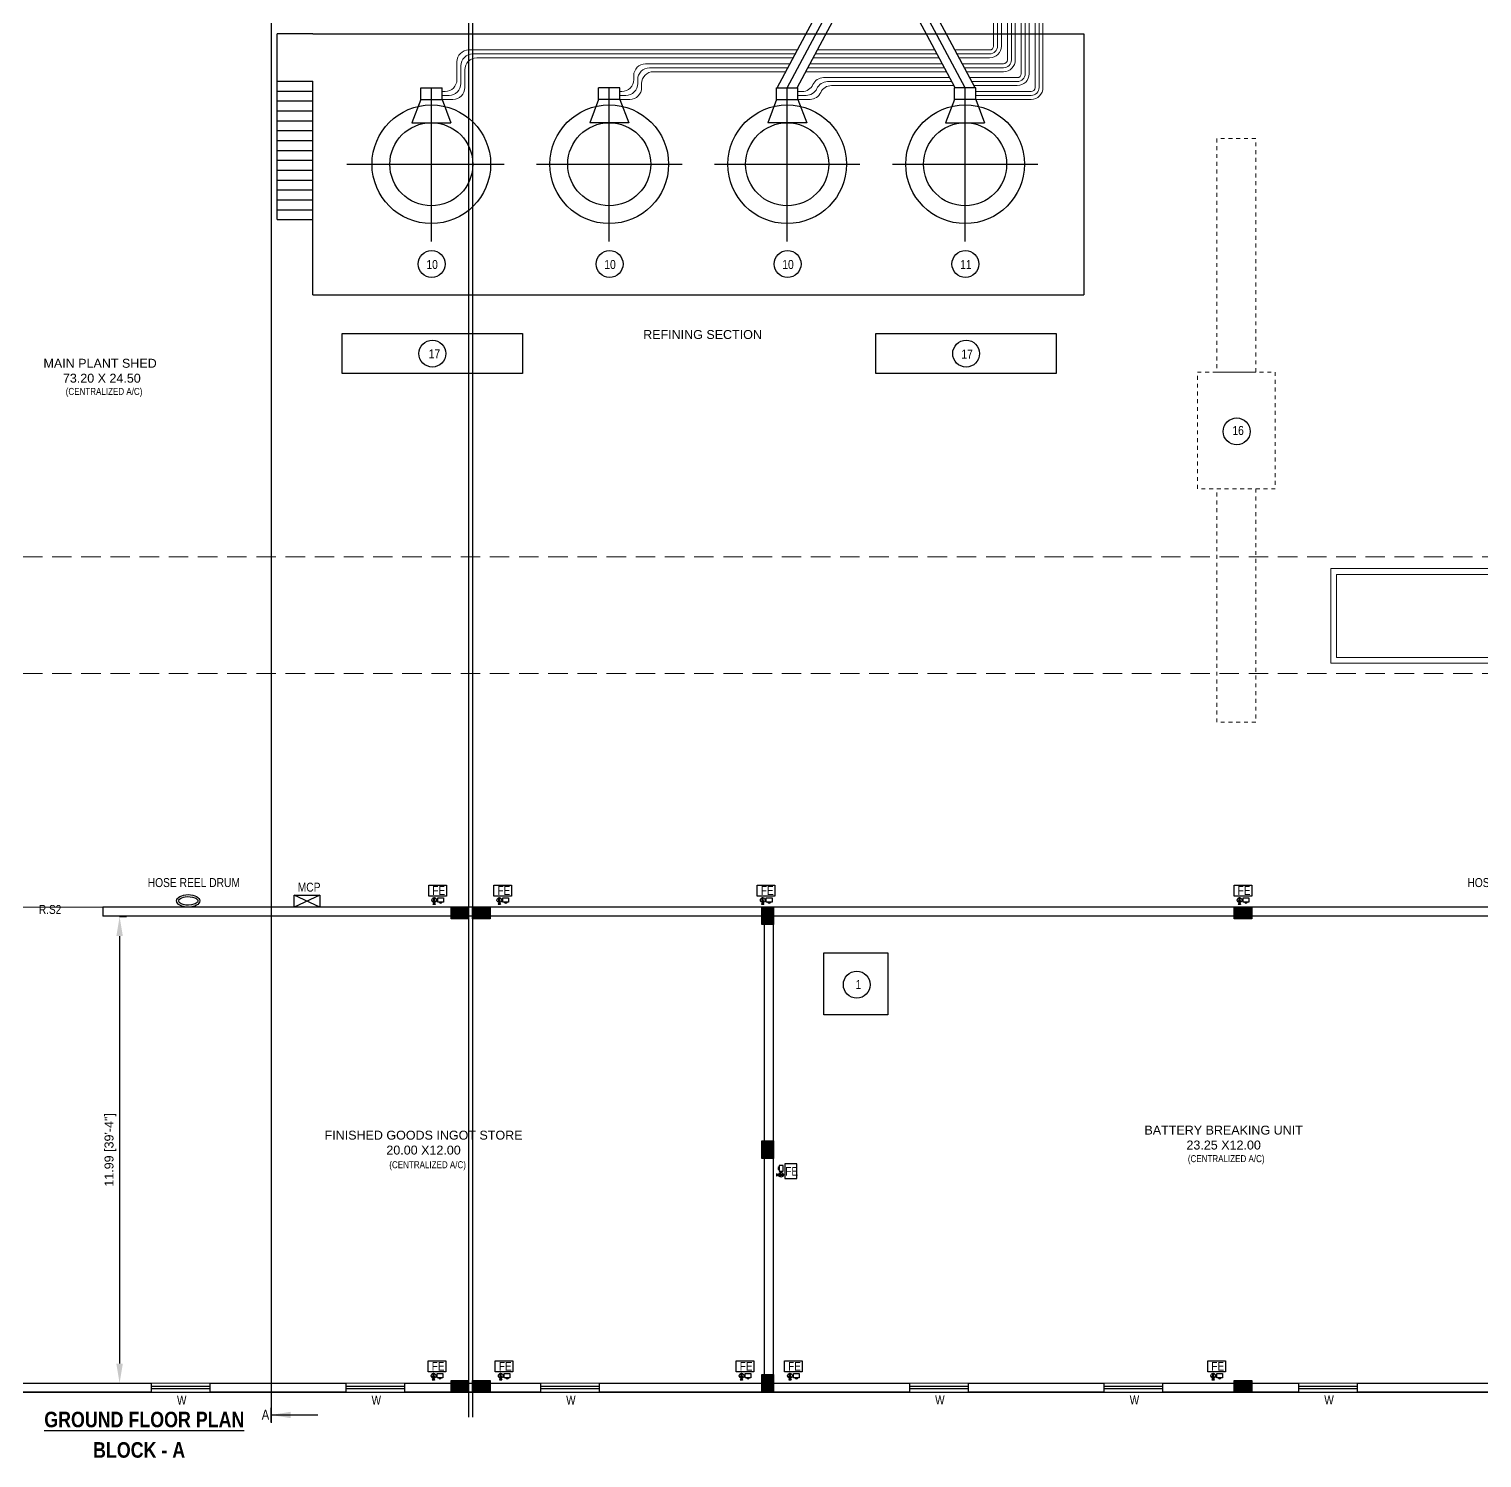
# Model space of a CAD drawing. Header units: metres. Extents: x -488 to 4759, y 38 to 2071.
# Drawn here: x 2965.27 to 3002.61, y 37.82 to 74.54 of the extents above; entities that cross this region are included whole.
import ezdxf
from ezdxf.lldxf.tags import DXFTag

# ---------------------------------------------------------------- set-up
doc = ezdxf.new("R2010")
doc.units = ezdxf.units.M
doc.header["$MEASUREMENT"] = 0
doc.linetypes.add('HIDDEN2', pattern=[0.1875, 0.125, -0.0625])
doc.layers.add('0 @ 1', color=7, linetype='Continuous')
doc.layers.add('Human', color=197, linetype='Continuous', lineweight=5)
doc.styles.add('2', font='swissc.ttf', dxfattribs={"height": 0.23})
doc.styles.add('Arial narrow', font='ARIALN.TTF', dxfattribs={"height": 0.6})
doc.styles.add('CODE', font='swissc.ttf', dxfattribs={"height": 0.25})
doc.styles.add('sa1', font='', dxfattribs={"height": 72})
doc.styles.add('SH', font='swissc.ttf', dxfattribs={"height": 10})
doc.styles.get("Standard").update_dxf_attribs({"font": 'arial.ttf', "height": 0.23})
doc.styles.add('SUBBU3', font='swissl.ttf', dxfattribs={"width": 0.8})
doc.styles.get('sa1').set_extended_font_data('Abadi MT Condensed Light')
tags = doc.linetypes.add('00$1$HIDDEN', pattern=[0.375, 0.25, -0.125]).pattern_tags.tags
tags[6:7] = [DXFTag(74, 4), DXFTag(75, 0), DXFTag(340, '0'), DXFTag(46, 1.0), DXFTag(50, 0.0), DXFTag(44, 0.0), DXFTag(45, 0.0)]
tags[4:5] = [DXFTag(74, 4), DXFTag(75, 0), DXFTag(340, '0'), DXFTag(46, 1.0), DXFTag(50, 0.0), DXFTag(44, 0.0), DXFTag(45, 0.0)]
doc.dimstyles.new('OUTER', dxfattribs={"dimscale": 0, "dimtxt": 0.3, "dimasz": 0.18, "dimexe": 0.18, "dimexo": 0.0625, "dimgap": 0.09, "dimtad": 0, "dimzin": 0, "dimdsep": 46, "dimtxsty": 'CODE', "dimcen": 0.09, "dimse1": 1, "dimse2": 1, "dimclrd": 8, "dimclrt": 1, "dimadec": 0, "dimazin": 0, "dimtfac": 1, "dimtofl": 0, "dimtmove": 0, "dimatfit": 3, "dimfxl": 0, "dimtolj": 1, "dimtzin": 0, "dimarcsym": 0})
doc.dimstyles.new('STANDARD$0', dxfattribs={"dimtxt": 0.23, "dimasz": 3, "dimexe": 3, "dimexo": 1, "dimgap": 1.5, "dimtad": 1, "dimdec": 1, "dimzin": 1, "dimdsep": 46, "dimlunit": 4, "dimtxsty": 'Standard', "dimblk": 'OBLIQUE', "dimcen": 0.09375, "dimdle": 1, "dimclrd": 8, "dimclre": 8, "dimclrt": 7, "dimadec": 1, "dimazin": 0, "dimtfac": 1, "dimtdec": 1, "dimtix": 1, "dimtmove": 2, "dimatfit": 3, "dimldrblk": 'ARCHTICK', "dimfxl": 0, "dimfrac": 2, "dimtolj": 1, "dimtzin": 0, "dimarcsym": 0})

# ---------------------------------------------------------------- blocks, each defined once
blk = doc.blocks.new('4t33vrvc')
at = {"layer": 'Human', "color": 36}
for p, q in [((281958.3, 29384.4), (281958.3, 29381.7)), ((282033.5, 29384.4), (282033.5, 29381.7))]:
    blk.add_line(p, q, dxfattribs=at)
for points in [[(282043.9, 29393.8), (282043.9, 29585.8), (282043.9, 29591.8), (281947.9, 29591.8), (281947.9, 29585.8), (281947.9, 29393.8)], [(282037.9, 29585.8), (282037.9, 29393.8), (282033.5, 29384.4), (281958.3, 29384.4), (281953.9, 29393.8), (281953.9, 29585.8)]]:
    blk.add_lwpolyline(points, close=True, dxfattribs=at)
for points in [[(281950.9, 29371, 0), (281945.5, 29366.3, 0), (281945.5, 29313.9, 0), (281950.2, 29308.6, 0), (281950.9, 29308.6, 0), (281951.6, 29308.6, 0)], [(282040.8, 29371, 0), (282040.8, 29309.3, 0), (282042.2, 29309.3, 0), (282046.2, 29313.3, 0), (282046.2, 29366.3, 0), (282040.8, 29371, 0), (282039.5, 29377.7, 0), (282035.2, 29381.7, 0), (281956.3, 29381.7, 0), (281950.9, 29375, 0), (281950.9, 29308.6, 0), (281955.6, 29302.5, 0), (281962.3, 29300.5, 0), (281998.6, 29296.5, 0), (282034.8, 29301.9, 0), (282040.2, 29306.6, 0), (282040.8, 29309.3, 0)], [(282040.8, 29346.2, 0), (282037.5, 29346.8, 0), (282035.5, 29326, 0), (282030.1, 29323.3, 0), (281993.9, 29319.3, 0), (281959, 29324, 0), (281955.6, 29327.4, 0), (281954.3, 29353.5, 0), (281956.3, 29375.7, 0), (281959, 29377.8, 0), (282034.1, 29377.8, 0), (282036.1, 29373.7, 0), (282036.1, 29366.3, 0), (282037.5, 29346.8, 0)], [(281954.3, 29346.8, 0), (281952.9, 29346.8, 0), (281952.3, 29346.2, 0), (281950.9, 29346.2, 0)], [(282033.5, 29324, 0), (282033.5, 29322, 0), (282036.1, 29307.9, 0), (281993.2, 29303.2, 0), (281955.6, 29307.9, 0), (281959, 29324, 0)], [(281995.9, 29319.3, 0), (281995.9, 29303.2, 0)], [(282003.3, 29297.2, 0), (282003.3, 29296.5, 0), (282034.8, 29297.2, 0), (282041.5, 29300.5, 0), (282038.8, 29296.5, 0), (282034.1, 29294.5, 0), (281955.6, 29295.2, 0), (281950.9, 29298.5, 0), (281950.9, 29300.5, 0), (281957.6, 29297.2, 0), (281988.5, 29297.2, 0)], [(281964.3, 29300.5, 0), (281964.3, 29299.9, 0), (281963.7, 29299.2, 0), (281963, 29299.9, 0), (281961.7, 29299.9, 0), (281961, 29300.5, 0), (281961, 29301.2, 0)], [(282030.8, 29301.2, 0), (282030.8, 29300.5, 0), (282030.1, 29299.9, 0), (282028.8, 29299.9, 0), (282028.1, 29299.2, 0), (282027.4, 29299.9, 0), (282027.4, 29300.5, 0)]]:
    blk.add_polyline3d(points, dxfattribs=at)
blk = doc.blocks.new('_ArchTick')
at = {"const_width": 0.15}
blk.add_lwpolyline([(-0.5, -0.5), (0.5, 0.5)], dxfattribs=at)
blk = doc.blocks.new('*D370')
at = {"color": 0, "lineweight": -2}
for p, q in [((3008.668, 76.478), (3008.668, 64.675)), ((3008.668, 51.978), (3008.668, 63.781))]:
    blk.add_line(p, q, dxfattribs=at)
at = {"layer": 'Defpoints', "color": 0, "lineweight": -2}
for p in [(3004.42, 76.478), (3002.005, 51.978), (3008.668, 51.978)]:
    blk.add_point(p, dxfattribs=at)
at = {"color": 0, "lineweight": -2, "xscale": 0.2, "yscale": 0.2, "zscale": 0.2}
for p, rotation in [((3008.668, 76.478), 90), ((3008.668, 51.978), 270)]:
    blk.add_blockref('_ArchTick', p, dxfattribs=dict(at, rotation=rotation))
at = {"color": 0, "lineweight": -2, "insert": (3008.668, 64.228), "char_height": 0.25, "attachment_point": 5, "rotation": 90, "style": 'CODE'}
blk.add_mtext('\\A1;24.50', dxfattribs=at)
blk = doc.blocks.new('*D369')
at = {"color": 0, "lineweight": -2}
blk.add_line((3008.668, 51.978), (3008.668, 51.748), dxfattribs=at)
at = {"layer": 'Defpoints', "color": 0, "lineweight": -2}
for p in [(3002.005, 51.978), (3002.111, 51.748), (3008.668, 51.748)]:
    blk.add_point(p, dxfattribs=at)
at = {"color": 0, "lineweight": -2, "xscale": 0.2, "yscale": 0.2, "zscale": 0.2}
for p, rotation in [((3008.668, 51.978), 90), ((3008.668, 51.748), 270)]:
    blk.add_blockref('_ArchTick', p, dxfattribs=dict(at, rotation=rotation))
at = {"color": 0, "lineweight": -2, "insert": (3008.962, 51.786), "char_height": 0.25, "attachment_point": 5, "rotation": 90, "style": 'CODE'}
blk.add_mtext('\\A1;0.23', dxfattribs=at)
blk = doc.blocks.new('*D368')
at = {"color": 0, "lineweight": -2}
for p, q in [((3008.668, 51.748), (3008.668, 46.19)), ((3008.668, 39.748), (3008.668, 45.305))]:
    blk.add_line(p, q, dxfattribs=at)
at = {"layer": 'Defpoints', "color": 0, "lineweight": -2}
for p in [(3002.111, 51.748), (3000.717, 39.748), (3008.668, 39.748)]:
    blk.add_point(p, dxfattribs=at)
at = {"color": 0, "lineweight": -2, "xscale": 0.2, "yscale": 0.2, "zscale": 0.2}
for p, rotation in [((3008.668, 51.748), 90), ((3008.668, 39.748), 270)]:
    blk.add_blockref('_ArchTick', p, dxfattribs=dict(at, rotation=rotation))
at = {"color": 0, "lineweight": -2, "insert": (3008.668, 45.748), "char_height": 0.25, "attachment_point": 5, "rotation": 90, "style": 'CODE'}
blk.add_mtext('\\A1;12.00', dxfattribs=at)
blk = doc.blocks.new('*D367')
at = {"color": 0, "lineweight": -2}
blk.add_line((3008.668, 39.748), (3008.668, 39.518), dxfattribs=at)
at = {"layer": 'Defpoints', "color": 0, "lineweight": -2}
for p in [(3000.717, 39.748), (3000.729, 39.518), (3008.668, 39.518)]:
    blk.add_point(p, dxfattribs=at)
at = {"color": 0, "lineweight": -2, "xscale": 0.2, "yscale": 0.2, "zscale": 0.2}
for p, rotation in [((3008.668, 39.748), 90), ((3008.668, 39.518), 270)]:
    blk.add_blockref('_ArchTick', p, dxfattribs=dict(at, rotation=rotation))
at = {"color": 0, "lineweight": -2, "insert": (3008.962, 39.556), "char_height": 0.25, "attachment_point": 5, "rotation": 90, "style": 'CODE'}
blk.add_mtext('\\A1;0.23', dxfattribs=at)
blk = doc.blocks.new('rghfhgh')
at = {"color": 0, "lineweight": 30}
for p, q in [((15101.258, 2367.846), (15101.236, 2367.801)), ((15101.258, 2367.909), (15101.258, 2367.846)), ((15101.274, 2367.909), (15101.274, 2367.846)), ((15101.274, 2367.846), (15101.296, 2367.801))]:
    blk.add_line(p, q, dxfattribs=at)
at = {"color": 0, "lineweight": 30, "ltscale": 0.1}
blk.add_line((15101.296, 2367.801), (15101.236, 2367.801), dxfattribs=at)
blk.add_lwpolyline([(15101.129, 2368.303), (15101.581, 2368.303), (15101.581, 2368.016), (15101.129, 2368.016)], close=True, dxfattribs=at)
at = {"color": 0, "lineweight": 30}
for points in [[(15101.281, 2367.879), (15101.252, 2367.879), (15101.252, 2367.909), (15101.281, 2367.909)], [(15101.274, 2367.909), (15101.258, 2367.909), (15101.258, 2367.985), (15101.274, 2367.985)], [(15101.359, 2367.974), (15101.507, 2367.974), (15101.507, 2367.864), (15101.359, 2367.864)]]:
    blk.add_lwpolyline(points, close=True, dxfattribs=at)
blk.add_circle((15101.269, 2367.915), 0.0611, dxfattribs=at)
blk.add_arc((15101.434, 2367.883), 0.0446, 204.8747, 335.1253, dxfattribs=at)
at = {"color": 0, "lineweight": 30, "style": 'SH'}
blk.add_text('FE', height=0.2239, dxfattribs=at).set_placement((15101.221, 2368.05))
blk = doc.blocks.new('FDGDFG')
at = {"color": 0, "lineweight": 30}
for p, q in [((15762.51, 2224.136), (15762.465, 2224.158)), ((15762.51, 2224.12), (15762.465, 2224.098)), ((15762.573, 2224.136), (15762.51, 2224.136)), ((15762.573, 2224.12), (15762.51, 2224.12))]:
    blk.add_line(p, q, dxfattribs=at)
at = {"color": 0, "lineweight": 30, "ltscale": 0.1}
blk.add_line((15762.465, 2224.158), (15762.465, 2224.098), dxfattribs=at)
blk.add_lwpolyline([(15762.99, 2224.034), (15762.99, 2224.409), (15762.68, 2224.409), (15762.68, 2224.034)], close=True, dxfattribs=at)
at = {"color": 0, "lineweight": 30}
for points in [[(15762.638, 2224.221), (15762.638, 2224.37), (15762.528, 2224.37), (15762.528, 2224.221)], [(15762.543, 2224.143), (15762.543, 2224.114), (15762.573, 2224.114), (15762.573, 2224.143)], [(15762.573, 2224.136), (15762.573, 2224.12), (15762.649, 2224.12), (15762.649, 2224.136)]]:
    blk.add_lwpolyline(points, close=True, dxfattribs=at)
blk.add_circle((15762.579, 2224.131), 0.0611, dxfattribs=at)
blk.add_arc((15762.547, 2224.296), 0.0446, 114.8747, 245.1253, dxfattribs=at)
at = {"color": 0, "lineweight": 30, "style": 'SH'}
blk.add_text('FE', height=0.2239, dxfattribs=at).set_placement((15762.69, 2224.108))
blk = doc.blocks.new('*D216')
at = {"color": 0, "lineweight": -2}
for p, q in [((2967.601, 51.733), (2967.781, 51.733)), ((2967.601, 39.748), (2967.781, 39.748))]:
    blk.add_line(p, q, dxfattribs=at)
at = {"color": 4, "lineweight": -2}
blk.add_line((2967.601, 51.233), (2967.601, 40.248), dxfattribs=at)
for points in [[(2967.518, 51.233), (2967.685, 51.233), (2967.601, 51.733)], [(2967.518, 40.248), (2967.685, 40.248), (2967.601, 39.748)]]:
    blk.add_solid(points, dxfattribs=at)
at = {"layer": 'Defpoints', "color": 0, "lineweight": -2}
for p in [(2967.601, 51.733), (2967.601, 39.748), (2967.601, 39.748)]:
    blk.add_point(p, dxfattribs=at)
at = {"color": 1, "lineweight": 0, "insert": (2967.364, 45.74), "char_height": 0.23, "attachment_point": 5, "rotation": 90}
blk.add_mtext('11.99 [39\'-4"]', dxfattribs=at)

msp = doc.modelspace()

# ---------------------------------------------------------------- hatches: boundary and pattern name
at = {"lineweight": 30}
h = msp.add_hatch(color=256, dxfattribs=at)
h.dxf.hatch_style = 1
h.paths.add_polyline_path([(2976.11985, 51.67778), (2976.56985, 51.67778), (2976.56985, 51.97778), (2976.11985, 51.97778)])
h = msp.add_hatch(color=256, dxfattribs=at)
h.dxf.hatch_style = 1
h.paths.add_polyline_path([(2976.66985, 51.67778), (2977.11985, 51.67778), (2977.11985, 51.97778), (2976.66985, 51.97778)])
h = msp.add_hatch(color=256, dxfattribs=at)
h.dxf.hatch_style = 1
h.paths.add_polyline_path([(2984.10391, 51.97778), (2984.10391, 51.52778), (2984.40391, 51.52778), (2984.40391, 51.97778)])
h = msp.add_hatch(color=256, dxfattribs=at)
h.dxf.hatch_style = 1
h.paths.add_polyline_path([(2996.24394, 51.67778), (2996.69394, 51.67778), (2996.69394, 51.97778), (2996.24394, 51.97778)])
h = msp.add_hatch(color=256, dxfattribs=at)
h.dxf.hatch_style = 1
h.paths.add_polyline_path([(2984.10391, 45.97278), (2984.10391, 45.52278), (2984.40391, 45.52278), (2984.40391, 45.97278)])
h = msp.add_hatch(color=256, dxfattribs=at)
h.dxf.hatch_style = 1
h.paths.add_polyline_path([(2984.10391, 39.96778), (2984.10391, 39.51778), (2984.40391, 39.51778), (2984.40391, 39.96778)])
h = msp.add_hatch(color=256, dxfattribs=at)
h.dxf.hatch_style = 1
h.paths.add_polyline_path([(2976.11985, 39.51778), (2976.56985, 39.51778), (2976.56985, 39.81778), (2976.11985, 39.81778)])
h = msp.add_hatch(color=256, dxfattribs=at)
h.dxf.hatch_style = 1
h.paths.add_polyline_path([(2976.66985, 39.51778), (2977.11985, 39.51778), (2977.11985, 39.81778), (2976.66985, 39.81778)])
h = msp.add_hatch(color=256, dxfattribs=at)
h.dxf.hatch_style = 1
h.paths.add_polyline_path([(2996.24394, 39.51778), (2996.69394, 39.51778), (2996.69394, 39.81778), (2996.24394, 39.81778)])

# ---------------------------------------------------------------- linework, layer by layer
at = {"linetype": '00$1$HIDDEN', "lineweight": -2, "ltscale": 2}
msp.add_line((2971.49707, 103.05335), (2971.49707, 38.72782), dxfattribs=at)
at = {"linetype": '00$1$HIDDEN', "lineweight": -2, "ltscale": 3}
for p, q in [((2976.56985, 103.38782), (2976.56985, 38.87389)), ((2976.66985, 103.38782), (2976.66985, 38.87389))]:
    msp.add_line(p, q, dxfattribs=at)
at = {"lineweight": 13}
for p, q in [((2990.05935, 77.50167), (2990.05935, 74.10414)), ((2990.16095, 77.50167), (2990.16095, 74.10414)), ((2990.26255, 77.50167), (2990.26255, 74.10414)), ((2990.41495, 77.50167), (2990.41495, 73.74854)), ((2990.51655, 77.50167), (2990.51655, 73.74854)), ((2990.61815, 77.50167), (2990.61815, 73.74854)), ((2990.77055, 77.50167), (2990.77055, 73.39294)), ((2990.87215, 77.50167), (2990.87215, 73.39294)), ((2990.97375, 77.50167), (2990.97375, 73.39294)), ((2991.12615, 77.50167), (2991.12615, 73.03734)), ((2991.22775, 73.03734), (2991.22775, 77.50167)), ((2991.32935, 73.03734), (2991.32935, 77.50167)), ((2985.01706, 74.00254), (2976.57416, 74.00254)), ((2988.55021, 74.00254), (2985.5353, 74.00254)), ((2989.95775, 74.00254), (2989.06845, 74.00254)), ((2976.26936, 73.69774), (2976.26936, 73.24054)), ((2976.37096, 73.59614), (2976.37096, 73.13894)), ((2984.96283, 73.90094), (2976.67576, 73.90094)), ((2984.90861, 73.79934), (2976.77736, 73.79934)), ((2984.82727, 73.64694), (2981.11808, 73.64694)), ((2988.74, 73.64694), (2985.34551, 73.64694)), ((2988.65866, 73.79934), (2985.42685, 73.79934)), ((2988.60444, 73.90094), (2985.48108, 73.90094)), ((2989.95775, 73.90094), (2989.12268, 73.90094)), ((2989.95775, 73.79934), (2989.17691, 73.79934)), ((2990.31335, 73.64694), (2989.25824, 73.64694)), ((2976.47256, 73.49454), (2976.47256, 73.03734)), ((2980.81328, 73.34214), (2980.81328, 73.24054)), ((2980.91488, 73.24054), (2980.91488, 73.13894)), ((2984.77304, 73.54534), (2981.21968, 73.54534)), ((2984.71882, 73.44374), (2981.32128, 73.44374)), ((2988.84845, 73.44374), (2985.23706, 73.44374)), ((2988.79423, 73.54534), (2985.29128, 73.54534)), ((2988.92979, 73.29134), (2985.69339, 73.29134)), ((2988.98402, 73.18974), (2985.79499, 73.18974)), ((2990.31335, 73.54534), (2989.31247, 73.54534)), ((2990.31335, 73.44374), (2989.3667, 73.44374)), ((2990.66895, 73.29134), (2989.44804, 73.29134)), ((2990.66895, 73.18974), (2989.50226, 73.18974)), ((2975.96456, 72.93574), (2975.88907, 72.93574)), ((2976.06616, 72.83414), (2975.88907, 72.83414)), ((2980.50848, 72.93574), (2980.45768, 72.93574)), ((2980.61008, 72.83414), (2980.46107, 72.83414)), ((2981.01648, 73.13894), (2981.01648, 73.03734)), ((2985.13923, 72.93574), (2985.03299, 72.93574)), ((2985.24083, 72.83414), (2985.03299, 72.83414)), ((2989.03824, 73.08814), (2985.89659, 73.08814)), ((2990.66895, 73.08814), (2989.55649, 73.08814)), ((2989.6033, 72.93574), (2991.02455, 72.93574)), ((2989.6033, 72.83414), (2991.02455, 72.83414)), ((2976.16776, 72.73254), (2975.88907, 72.73254)), ((2980.71168, 72.73254), (2980.45768, 72.73254)), ((2985.34243, 72.73254), (2985.03299, 72.73254)), ((2989.60359, 72.73254), (2991.02455, 72.73254)), ((2969.92391, 39.74778), (2968.42391, 39.74778)), ((2974.92391, 39.74778), (2973.42391, 39.74778)), ((2979.92391, 39.74778), (2978.42391, 39.74778)), ((2989.40391, 39.74778), (2987.90391, 39.74778)), ((2994.40391, 39.74778), (2992.90391, 39.74778)), ((2999.40391, 39.74778), (2997.90391, 39.74778)), ((2969.92391, 39.51778), (2968.42391, 39.51778)), ((2974.92391, 39.51778), (2973.42391, 39.51778)), ((2979.92391, 39.51778), (2978.42391, 39.51778)), ((2989.40391, 39.51778), (2987.90391, 39.51778)), ((2994.40391, 39.51778), (2992.90391, 39.51778)), ((2999.40391, 39.51778), (2997.90391, 39.51778))]:
    msp.add_line(p, q, dxfattribs=at)
for p, q in [((2989.58703, 73.03091), (2987.87018, 76.24767)), ((2984.49848, 73.03091), (2986.1525, 76.12996)), ((2984.7576, 73.03091), (2986.35418, 76.02232)), ((2985.01672, 73.03091), (2986.60791, 76.01224)), ((2989.06879, 73.03091), (2987.47221, 76.02232)), ((2989.32791, 73.03091), (2987.67389, 76.12996)), ((2971.64951, 69.64358), (2971.64951, 74.41878)), ((2972.56391, 74.41878), (2971.64951, 74.41878)), ((2972.56391, 74.41878), (2992.37591, 74.41878)), ((2992.37591, 74.41878), (2992.37591, 67.71318)), ((2971.64951, 73.19958), (2972.56391, 73.19958)), ((2972.56391, 67.71318), (2972.56391, 73.19958)), ((2971.64951, 72.94558), (2972.56391, 72.94558)), ((2975.33806, 72.73254), (2975.33806, 73.03091)), ((2975.33828, 73.03091), (2975.88935, 73.03091)), ((2975.61198, 69.08544), (2975.61198, 73.03091)), ((2975.88885, 72.73254), (2975.88885, 73.03091)), ((2980.45817, 73.03091), (2979.90404, 73.03091)), ((2979.90688, 72.73254), (2979.9069, 72.99293)), ((2980.18398, 69.08544), (2980.18398, 73.01685)), ((2980.45767, 72.73254), (2980.45768, 73.03091)), ((2984.4817, 73.03091), (2985.03299, 73.03091)), ((2984.48221, 72.73254), (2984.48221, 73.03091)), ((2984.7576, 69.08544), (2984.7576, 73.03091)), ((2985.03299, 72.73254), (2985.03299, 73.03091)), ((2989.05252, 72.73254), (2989.05252, 73.03091)), ((2989.60381, 73.03091), (2989.05252, 73.03091)), ((2989.32791, 69.08544), (2989.32791, 73.03091)), ((2989.6033, 72.73254), (2989.6033, 73.03091)), ((2971.64951, 72.69158), (2972.56391, 72.69158)), ((2971.64951, 72.43758), (2972.56391, 72.43758)), ((2975.33806, 72.73254), (2975.11276, 72.13278)), ((2975.33806, 72.73254), (2975.88885, 72.73254)), ((2975.88885, 72.73254), (2976.11408, 72.13278)), ((2979.90717, 72.73254), (2979.68467, 72.13278)), ((2980.45767, 72.73254), (2979.90688, 72.73254)), ((2980.45796, 72.73254), (2980.68319, 72.13278)), ((2984.48192, 72.73254), (2984.25669, 72.13278)), ((2984.48221, 72.73254), (2985.03299, 72.73254)), ((2985.03299, 72.73254), (2985.2583, 72.13278)), ((2989.05252, 72.73254), (2988.82721, 72.13278)), ((2989.6033, 72.73254), (2989.05252, 72.73254)), ((2989.60359, 72.73254), (2989.82883, 72.13278)), ((2971.64951, 72.18358), (2972.56391, 72.18358)), ((2975.11276, 72.13278), (2976.11408, 72.13278)), ((2980.68319, 72.13278), (2979.68467, 72.13278)), ((2985.2583, 72.13278), (2984.25697, 72.13278)), ((2988.82721, 72.13278), (2989.82854, 72.13278)), ((2971.64951, 71.92958), (2972.56391, 71.92958)), ((2971.64951, 71.67558), (2972.56391, 71.67558)), ((2971.64951, 71.42158), (2972.56391, 71.42158)), ((2971.64951, 71.16758), (2972.56391, 71.16758)), ((2973.43815, 71.06598), (2977.48138, 71.06598)), ((2978.31502, 71.06598), (2982.05345, 71.06598)), ((2982.88695, 71.06598), (2986.62538, 71.06598)), ((2987.45895, 71.06598), (2991.19738, 71.06598)), ((2971.64951, 70.91358), (2972.56391, 70.91358)), ((2971.64951, 70.65958), (2972.56391, 70.65958)), ((2971.64951, 70.40558), (2972.56391, 70.40558)), ((2971.64951, 70.15158), (2972.56391, 70.15158)), ((2971.64951, 69.89758), (2972.56391, 69.89758)), ((2971.64951, 69.64358), (2972.56391, 69.64358)), ((2972.56391, 67.71318), (2992.37591, 67.71318)), ((2967.17391, 51.97778), (2967.17391, 51.74778)), ((3004.88391, 51.97778), (2967.17391, 51.97778)), ((2984.17391, 51.74778), (2967.17391, 51.74778)), ((2984.17391, 39.74778), (2984.17391, 51.74778)), ((3004.88391, 51.74778), (2984.40391, 51.74778)), ((2984.40391, 39.74778), (2984.40391, 51.74778)), ((2964.17391, 39.74778), (2968.42391, 39.74778)), ((2968.42391, 39.51778), (2968.42391, 39.74778)), ((2969.92391, 39.66278), (2968.42391, 39.66278)), ((2969.92391, 39.60278), (2968.42391, 39.60278)), ((2969.92391, 39.74778), (2973.42391, 39.74778)), ((2969.92391, 39.74778), (2969.92391, 39.51778)), ((2973.42391, 39.51778), (2973.42391, 39.74778)), ((2974.92391, 39.66278), (2973.42391, 39.66278)), ((2974.92391, 39.60278), (2973.42391, 39.60278)), ((2974.92391, 39.74778), (2978.42391, 39.74778)), ((2974.92391, 39.74778), (2974.92391, 39.51778)), ((2978.42391, 39.51778), (2978.42391, 39.74778)), ((2979.92391, 39.66278), (2978.42391, 39.66278)), ((2979.92391, 39.60278), (2978.42391, 39.60278)), ((2979.92391, 39.74778), (2984.17391, 39.74778)), ((2979.92391, 39.74778), (2979.92391, 39.51778)), ((2984.40391, 39.74778), (2987.90391, 39.74778)), ((2987.90391, 39.51778), (2987.90391, 39.74778)), ((2989.40391, 39.66278), (2987.90391, 39.66278)), ((2989.40391, 39.60278), (2987.90391, 39.60278)), ((2989.40391, 39.74778), (2992.90391, 39.74778)), ((2989.40391, 39.74778), (2989.40391, 39.51778)), ((2992.90391, 39.51778), (2992.90391, 39.74778)), ((2994.40391, 39.66278), (2992.90391, 39.66278)), ((2994.40391, 39.60278), (2992.90391, 39.60278)), ((2994.40391, 39.74778), (2997.90391, 39.74778)), ((2994.40391, 39.74778), (2994.40391, 39.51778)), ((2997.90391, 39.51778), (2997.90391, 39.74778)), ((2999.40391, 39.66278), (2997.90391, 39.66278)), ((2999.40391, 39.60278), (2997.90391, 39.60278)), ((2999.40391, 39.74778), (3002.90391, 39.74778)), ((2999.40391, 39.74778), (2999.40391, 39.51778)), ((2968.42391, 39.51778), (2963.94391, 39.51778)), ((2973.42391, 39.51778), (2969.92391, 39.51778)), ((2978.42391, 39.51778), (2974.92391, 39.51778)), ((2987.90391, 39.51778), (2979.92391, 39.51778)), ((2992.90391, 39.51778), (2989.40391, 39.51778)), ((2997.90391, 39.51778), (2994.40391, 39.51778)), ((3002.90391, 39.51778), (2999.40391, 39.51778))]:
    msp.add_line(p, q)
at = {"linetype": 'HIDDEN2', "lineweight": 15, "ltscale": 4}
for p, q in [((3007.61591, 60.97778), (2934.46391, 60.97778)), ((3007.61591, 57.97778), (2934.46391, 57.97778))]:
    msp.add_line(p, q, dxfattribs=at)
at = {"lineweight": 30, "ltscale": 0.25}
for p, q in [((2972.74438, 51.97778), (2972.08525, 52.28953)), ((2972.74438, 52.28953), (2972.08525, 51.97778))]:
    msp.add_line(p, q, dxfattribs=at)
at = {"lineweight": 30}
msp.add_line((2971.49707, 38.74253), (2971.49707, 39.11567), dxfattribs=at)
at = {"lineweight": 0}
msp.add_lwpolyline([(2963.9449, 102.41779), (2963.9449, 76.70779), (2934.23391, 76.70779), (2934.23391, 39.51778), (3007.88391, 39.51778), (3007.88391, 102.41778), (3000.65391, 102.41777), (3000.42391, 102.41777), (3000.42391, 76.70778), (2984.40391, 76.70778), (2984.40391, 102.41777), (2963.9449, 102.41777)], dxfattribs=at)
msp.add_lwpolyline([(2963.9449, 102.41779), (2963.9449, 76.70779), (2934.23391, 76.70779), (2934.23391, 39.51778), (3007.88391, 39.51778), (3007.88391, 102.41778), (3000.65391, 102.41777), (3000.42391, 102.41777), (3000.42391, 76.70778), (2984.40391, 76.70778), (2984.40391, 102.41777), (2963.9449, 102.41777)], dxfattribs=at)
at = {"lineweight": -2}
for points in [[(3007.88391, 102.41777), (2934.23391, 102.41777), (2934.23391, 39.51778), (3007.88391, 39.51778)], [(2987.34662, 49.21404), (2985.69662, 49.21404), (2985.69662, 50.80404), (2987.34662, 50.80404)]]:
    msp.add_lwpolyline(points, close=True, dxfattribs=at)
at = {"lineweight": 0}
msp.add_lwpolyline([(2969.1738, 102.18778), (2969.17391, 95.95778), (2984.1724, 95.95778), (2984.1724, 76.47778), (3000.65391, 76.47778), (3000.65391, 102.18773), (3007.65391, 102.18773), (3007.65391, 51.97778), (2934.46391, 51.97778), (2934.46391, 76.47578), (2964.17391, 76.47778), (2964.17391, 102.18778), (2969.17391, 102.18778), (2969.17391, 102.18778)], close=True, dxfattribs=at)
msp.add_lwpolyline([(2969.1738, 102.18778), (2969.17391, 95.95778), (2984.1724, 95.95778), (2984.1724, 76.47778), (3000.65391, 76.47778), (3000.65391, 102.18773), (3007.65391, 102.18773), (3007.65391, 51.97778), (2934.46391, 51.97778), (2934.46391, 76.47578), (2964.17391, 76.47778), (2964.17391, 102.18778), (2969.17391, 102.18778), (2969.17391, 102.18778)], close=True, dxfattribs=at)
at = {"linetype": 'HIDDEN2', "lineweight": 9, "ltscale": 0.1}
for points in [[(2995.79571, 65.72778), (2996.79571, 65.72778), (2996.79571, 71.72778), (2995.79571, 71.72778)], [(2995.29571, 65.72778), (2997.29877, 65.72778), (2997.29877, 62.72778), (2995.29571, 62.72778)], [(2995.79571, 62.72778), (2996.79571, 62.72778), (2996.79571, 56.72778), (2995.79571, 56.72778)]]:
    msp.add_lwpolyline(points, close=True, dxfattribs=at)
for points in [[(2973.31872, 66.71688), (2977.95123, 66.71688), (2977.95123, 65.69163), (2973.31872, 65.69163)], [(2987.03465, 66.71688), (2991.66716, 66.71688), (2991.66716, 65.69163), (2987.03465, 65.69163)]]:
    msp.add_lwpolyline(points, close=True)
at = {"lineweight": 30, "ltscale": 0.25}
msp.add_lwpolyline([(2972.08525, 52.28953), (2972.74438, 52.28953), (2972.74438, 51.97778), (2972.08525, 51.97778)], close=True, dxfattribs=at)
at = {"lineweight": 30}
for points in [[(2976.11985, 51.67778), (2976.11985, 51.97778), (2976.56985, 51.97778), (2976.56985, 51.67778)], [(2976.66985, 51.67778), (2976.66985, 51.97778), (2977.11985, 51.97778), (2977.11985, 51.67778)], [(2984.10391, 51.97778), (2984.40391, 51.97778), (2984.40391, 51.52778), (2984.10391, 51.52778)], [(2996.24394, 51.67778), (2996.24394, 51.97778), (2996.69394, 51.97778), (2996.69394, 51.67778)], [(2984.10391, 45.97278), (2984.40391, 45.97278), (2984.40391, 45.52278), (2984.10391, 45.52278)], [(2984.10391, 39.96778), (2984.40391, 39.96778), (2984.40391, 39.51778), (2984.10391, 39.51778)], [(2976.11985, 39.51778), (2976.11985, 39.81778), (2976.56985, 39.81778), (2976.56985, 39.51778)], [(2976.66985, 39.51778), (2976.66985, 39.81778), (2977.11985, 39.81778), (2977.11985, 39.51778)], [(2996.24394, 39.51778), (2996.24394, 39.81778), (2996.69394, 39.81778), (2996.69394, 39.51778)]]:
    msp.add_lwpolyline(points, close=True, dxfattribs=at)
for centre, radius in [((2975.61191, 71.06598), 1.524), ((2980.18398, 71.06598), 1.524), ((2984.75591, 71.06598), 1.524), ((2989.32791, 71.06598), 1.524), ((2975.61191, 71.06598), 1.0668), ((2980.18398, 71.06598), 1.0668), ((2984.75591, 71.06598), 1.0668), ((2989.32791, 71.06598), 1.0668), ((2975.61997, 68.50243), 0.34553), ((2980.19197, 68.50243), 0.34553), ((2984.76559, 68.50243), 0.34553), ((2989.3359, 68.50243), 0.34553), ((2975.63896, 66.20097), 0.34553), ((2989.35489, 66.20097), 0.34553), ((2996.30763, 64.2008), 0.34553), ((2986.54524, 49.98469), 0.34553)]:
    msp.add_circle(centre, radius)
at = {"lineweight": 13}
for centre, radius, start, end in [((2976.57416, 73.69774), 0.3048, 90, 180), ((2989.95775, 74.10414), 0.3048, 270, 0), ((2989.95775, 74.10414), 0.2032, 270, 0), ((2989.95775, 74.10414), 0.1016, 270, 0), ((2976.67576, 73.59614), 0.3048, 90, 180), ((2976.77736, 73.49454), 0.3048, 90, 180), ((2981.11808, 73.34214), 0.3048, 90, 180), ((2990.31335, 73.74854), 0.3048, 270, 0), ((2990.31335, 73.74854), 0.2032, 270, 0), ((2990.31335, 73.74854), 0.1016, 270, 0), ((2975.96456, 73.24054), 0.3048, 270, 0), ((2980.50848, 73.24054), 0.3048, 270, 0), ((2981.21968, 73.24054), 0.3048, 90, 180), ((2981.32128, 73.13894), 0.3048, 90, 180), ((2985.69339, 72.98654), 0.3048, 90, 155.375682), ((2985.79499, 72.88494), 0.3048, 90, 155.375682), ((2990.66895, 73.39294), 0.3048, 270, 0), ((2990.66895, 73.39294), 0.2032, 270, 0), ((2990.66895, 73.39294), 0.1016, 270, 0), ((2976.06616, 73.13894), 0.3048, 270, 0), ((2976.16776, 73.03734), 0.3048, 270, 0), ((2980.61008, 73.13894), 0.3048, 270, 0), ((2980.71168, 73.03734), 0.3048, 270, 0), ((2985.13923, 73.24054), 0.3048, 270, 335.375682), ((2985.24083, 73.13894), 0.3048, 270, 335.375682), ((2985.34243, 73.03734), 0.3048, 270, 335.375682), ((2985.89659, 72.78334), 0.3048, 90, 155.375682), ((2991.02455, 73.03734), 0.3048, 270, 0), ((2991.02455, 73.03734), 0.2032, 270, 0), ((2991.02455, 73.03734), 0.1016, 270, 0)]:
    msp.add_arc(centre, radius, start, end, dxfattribs=at)
msp.add_arc((2979.6529, 72.99293), 0.254, 0, 8.600255)
at = {"lineweight": 30, "ltscale": 0.1}
msp.add_ellipse((2969.36396, 52.13878), major_axis=(0.29924, 0), ratio=0.53803313, dxfattribs=at)
msp.add_open_spline([(2969.61321, 52.13878), (2969.61321, 52.14898), (2969.60938, 52.16072), (2969.58312, 52.19001), (2969.56051, 52.20601), (2969.46634, 52.24629), (2969.36911, 52.25701), (2969.22324, 52.23355), (2969.16968, 52.20981), (2969.12097, 52.16703), (2969.11482, 52.15144), (2969.11463, 52.12669), (2969.12044, 52.11135), (2969.16126, 52.07482), (2969.19573, 52.05644), (2969.32024, 52.02122), (2969.43082, 52.0238), (2969.55447, 52.06596), (2969.58772, 52.08972), (2969.6106, 52.12103), (2969.61321, 52.13028), (2969.61321, 52.13878)], degree=3, knots=[0, 0, 0, 0, 0.44955103, 0.44955103, 0.89910206, 0.89910206, 1.86125064, 1.86125064, 2.59196563, 2.59196563, 3.13743914, 3.13743914, 3.68291266, 3.68291266, 4.22838617, 4.22838617, 5.27725404, 5.27725404, 5.90856217, 5.90856217, 6.28318531, 6.28318531, 6.28318531, 6.28318531], dxfattribs=at)

# ---------------------------------------------------------------- block references
at = {"lineweight": 13, "xscale": -0.0254, "yscale": 0.0254, "zscale": 0.0254, "rotation": 90}
msp.add_blockref('4t33vrvc', (3750.35498, 7222.15813), dxfattribs=at)
at = {"lineweight": -2}
for name, p in [('rghfhgh', (-12125.58335, -2315.7572)), ('rghfhgh', (-12123.90868, -2315.7572)), ('rghfhgh', (-12117.14106, -2315.7572)), ('rghfhgh', (-12104.88889, -2315.7572)), ('FDGDFG', (-12777.98196, -2179.03074)), ('rghfhgh', (-12125.59952, -2327.98081)), ('rghfhgh', (-12123.8742, -2327.98081)), ('rghfhgh', (-12117.68447, -2327.98081)), ('rghfhgh', (-12116.44098, -2327.98081)), ('rghfhgh', (-12105.56569, -2327.98081))]:
    msp.add_blockref(name, p, dxfattribs=at)

# ---------------------------------------------------------------- texts
at = {"linetype": 'ByBlock', "lineweight": -3, "style": '2'}
for p in [(2966.21726, 65.13889), (2995.05254, 45.425), (2974.53195, 45.26908)]:
    msp.add_text('(CENTRALIZED A/C)', height=0.18, dxfattribs=at).set_placement(p)
at = {"lineweight": 30, "style": '2'}
for s, p in [('HOSE REEL DRUM', (2968.32348, 52.49396)), ('HOSE REEL DRUM', (3002.23487, 52.49396)), ('MCP', (2972.17867, 52.37568))]:
    msp.add_text(s, height=0.23, dxfattribs=at).set_placement(p)
at = {"char_height": 0.23, "attachment_point": 1, "style": 'Arial narrow'}
for s, insert in [('{\\C252;10}', (2975.48572, 68.60545)), ('{\\C252;10}', (2980.05772, 68.60545)), ('{\\C252;10}', (2984.63134, 68.60545)), ('{\\C252;11}', (2989.20165, 68.60545)), ('{\\C252;17}', (2975.54438, 66.30916)), ('{\\C252;17}', (2989.23237, 66.30337)), ('{\\C252;16}', (2996.19739, 64.34037)), ('{\\W1.09529;\\C252; \\W1;1}', (2986.43437, 50.10628))]:
    msp.add_mtext_dynamic_manual_height_columns(s, width=0.23, gutter_width=1.15, heights=[0], dxfattribs=dict(at, insert=insert))
at = {"ltscale": 3.5, "char_height": 0.23, "attachment_point": 2}
for s, insert, width, style in [('{\\fArial|b0|i0|c0|p34;REFINING SECTION}', (2982.5815, 66.80644), 10.8441686, 'sa1'), ('{\\C252;R.S2}', (2965.81572, 52.03283), 5.9149746, 'SUBBU3')]:
    msp.add_mtext(s, dxfattribs=dict(at, insert=insert, width=width, style=style))
at = {"linetype": 'HIDDEN2', "lineweight": 9, "ltscale": 10, "char_height": 0.23, "attachment_point": 2, "style": 'sa1'}
for s, insert, width in [('{\\fArial|b0|i0|c0|p34;\\C252;MAIN PLANT SHED \\P 73.20 X 24.50}', (2967.09997, 66.06752), 3.9853037), ('{\\fArial|b0|i0|c0|p34;\\C252;BATTERY BREAKING UNIT \\P23.25 X12.00}', (2995.9719, 46.36335), 5.32744), ('{\\fArial|b0|i0|c0|p34;\\C252;FINISHED GOODS INGOT STORE \\P20.00 X12.00}', (2975.41193, 46.23383), 5.5792539)]:
    msp.add_mtext(s, dxfattribs=dict(at, insert=insert, width=width))
at = {"char_height": 0.23, "width": 0.2619959, "attachment_point": 1, "style": 'SUBBU3'}
for insert in [(2969.0767, 39.42458), (2974.0767, 39.42598), (2979.0767, 39.42598), (2988.55865, 39.4294), (2993.55865, 39.4294), (2998.55865, 39.4294)]:
    msp.add_mtext('W', dxfattribs=dict(at, insert=insert))
at = {"lineweight": 30, "char_height": 0.4, "attachment_point": 1, "style": '2'}
for s, insert, width in [('{\\fSwis721 Cn BT|b1|i0|c0|p34;\\LGROUND FLOOR PLAN}', (2965.66525, 39.01261), 4.916076), ('{\\fSwis721 Cn BT|b1|i0|c0|p34;BLOCK - A}', (2966.9192, 38.23063), 2.3767671)]:
    msp.add_mtext(s, dxfattribs=dict(at, insert=insert, width=width))
at = {"lineweight": 30, "insert": (2971.44523, 39.06115), "char_height": 0.25, "attachment_point": 3, "style": '2'}
msp.add_mtext_dynamic_manual_height_columns('A', width=0.2088831, gutter_width=1.15, heights=[0], dxfattribs=at)

# ---------------------------------------------------------------- dimensions: what is measured, and where the dimension line sits
at = {"lineweight": 0}
dim = msp.add_aligned_dim(p1=(2967.6011851122, 51.7327819239), p2=(2967.6011851122, 39.7477819239), distance=0, dimstyle='STANDARD$0', override={"dimasz": 0.5, "dimexe": 0.18, "dimexo": 0.0625, "dimgap": 0.09, "dimdec": 2, "dimzin": 11, "dimlunit": 2, "dimpost": '', "dimcen": 2.5, "dimdle": 3, "dimclrd": 4, "dimclre": 0, "dimclrt": 1, "dimadec": 0, "dimtfac": 0.5, "dimtdec": 2, "dimtix": 0, "dimtofl": 0, "dimtmove": 0, "dimfxl": 20, "dimfxlon": 1, "dimfrac": 0, "dimtolj": 0, "dimtzin": 8, "dimarcsym": 1}, dxfattribs=at)
dim.commit()
dim.dimension.update_dxf_attribs({"geometry": '*D216', "text_midpoint": (2967.3637874314, 45.7402819239)})
at = {"layer": '0 @ 1', "lineweight": -2}
for base, p1, p2, picture, middle in [((3008.6685, 51.97778), (3004.4196, 76.47778), (3002.00472, 51.97778), '*D370', (3008.6685, 64.22778)), ((3008.6685, 39.74778), (3002.11134, 51.74778), (3000.71681, 39.74778), '*D368', (3008.6685, 45.74778))]:
    dim = msp.add_linear_dim(base=base, p1=p1, p2=p2, angle=90, dimstyle='OUTER', override={"dimscale": 1, "dimtxt": 0.25, "dimasz": 0.2, "dimblk": 'ArchTick', "dimclrd": 0, "dimclrt": 0, "dimtix": 0, "dimtofl": 0, "dimtmove": 1, "dimatfit": 3, "dimfxl": 25.4}, dxfattribs=at)
    dim.commit()
    dim.dimension.update_dxf_attribs({"geometry": picture, "text_midpoint": middle})
for base, p1, p2, picture, middle in [((3008.6685, 51.74778), (3002.00472, 51.97778), (3002.11134, 51.74778), '*D369', (3008.96197, 51.7855)), ((3008.6685, 39.51778), (3000.71681, 39.74778), (3000.72875, 39.51778), '*D367', (3008.96197, 39.5555))]:
    dim = msp.add_linear_dim(base=base, p1=p1, p2=p2, angle=90, dimstyle='OUTER', override={"dimscale": 1, "dimtxt": 0.25, "dimasz": 0.2, "dimblk": 'ArchTick', "dimclrd": 0, "dimclrt": 0, "dimtix": 0, "dimtofl": 0, "dimtmove": 1, "dimatfit": 3, "dimfxl": 25.4}, dxfattribs=at)
    dim.commit()
    dim.dimension.update_dxf_attribs({"geometry": picture, "text_midpoint": middle, "dimtype": 128})

# ---------------------------------------------------------------- leaders
at = {"layer": '0 @ 1', "lineweight": 30}
msp.add_leader([(2971.49707, 38.9291), (2972.69375, 38.9291)], dimstyle='OUTER', override={"dimscale": 1, "dimasz": 0.5, "dimgap": 0.09, "dimtad": 0, "dimclrd": 256, "dimclrt": 0, "dimfxl": 6}, dxfattribs=at)

doc.saveas('drawing.dxf')
